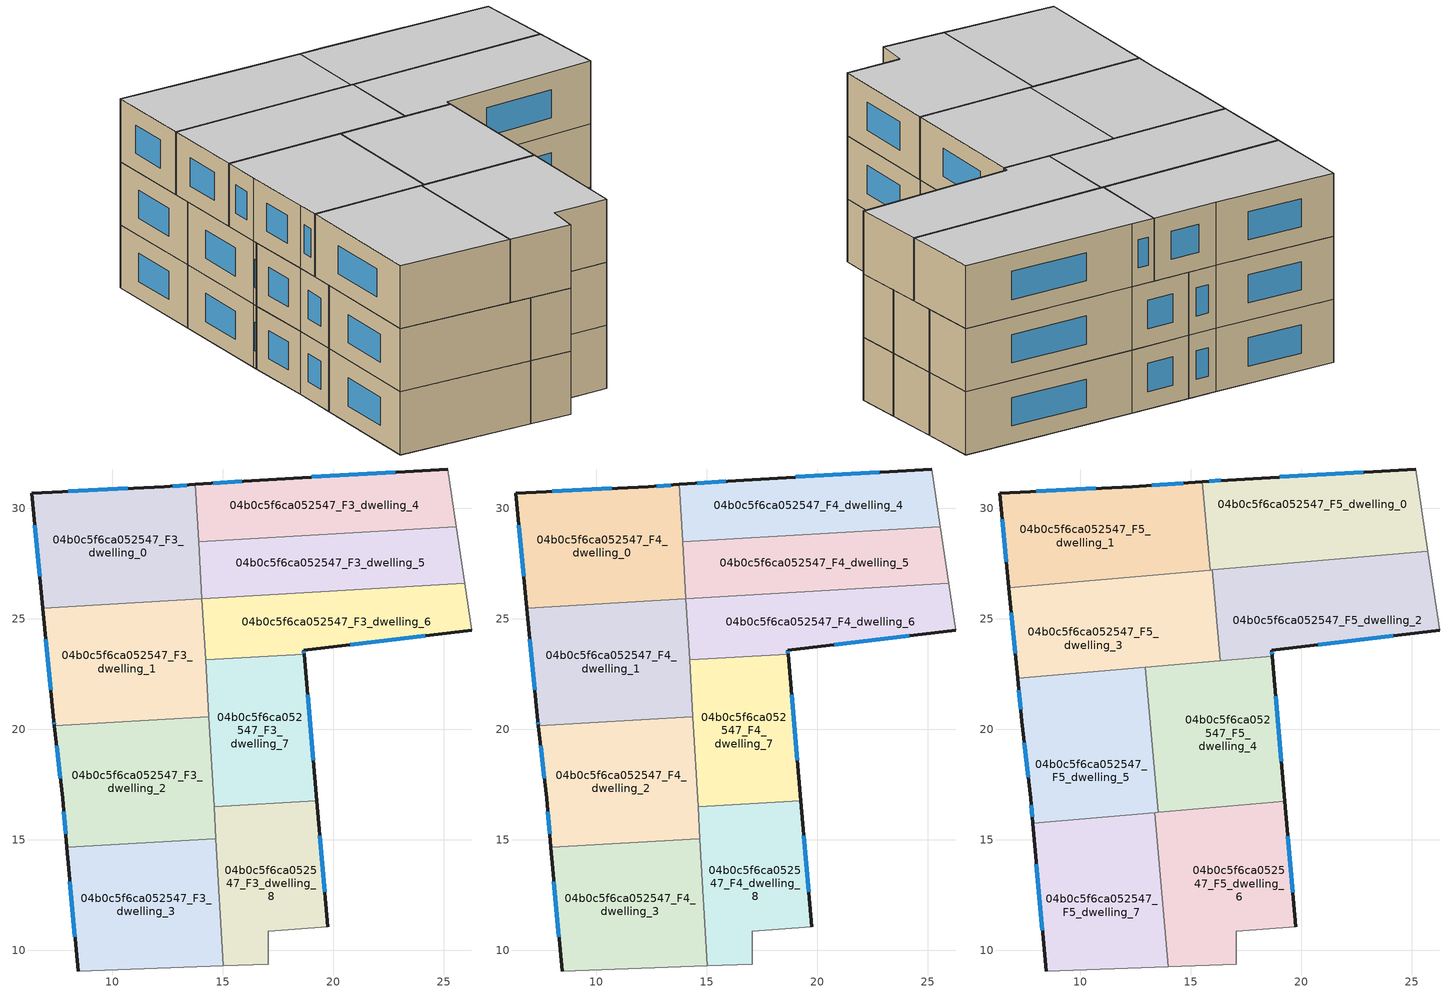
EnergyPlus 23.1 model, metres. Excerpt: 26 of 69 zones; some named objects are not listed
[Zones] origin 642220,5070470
04b0c5f6ca052547_F3_dwelling_0
 floor to 04b0c5f6ca052547_F2_dwelling_0 (EU_floor_Construction): 14.06,25.9 13.75,31.07 12.36,30.97 6.35,30.68 6.85,25.48 z9
 wall outside (EU_wall_Construction): 6.85,25.48 6.35,30.68 12.36,30.97 13.75,31.07 z9:12
 wall to 04b0c5f6ca052547_F3_dwelling_1 (EU_wall_Construction): 14.06,25.9 6.85,25.48 z9:12
 wall to 04b0c5f6ca052547_F3_dwelling_4 (EU_wall_Construction): 13.75,31.07 13.9,28.48 z9:12
 wall to 04b0c5f6ca052547_F3_dwelling_5 (EU_wall_Construction): 13.91,28.48 14.06,25.91 z9:12
 window (EU_Window_Construction): 6.72,26.92 6.49,29.24 / 8.01,30.76 10.69,30.89 / 12.74,31 13.37,31.05 z9.83:11.17
04b0c5f6ca052547_F3_dwelling_1
 floor to 04b0c5f6ca052547_F2_dwelling_1 (EU_floor_Construction): 14.37,20.57 14.06,25.9 6.85,25.48 7.35,20.37 7.37,20.16 z9
 wall outside (EU_wall_Construction): 7.37,20.16 7.35,20.37 6.85,25.48 z9:12
 wall to 04b0c5f6ca052547_F3_dwelling_2 (EU_wall_Construction): 14.37,20.57 7.37,20.16 z9:12
 wall to 04b0c5f6ca052547_F3_dwelling_6 (EU_wall_Construction): 14.06,25.9 14.22,23.13 z9:12
 wall to 04b0c5f6ca052547_F3_dwelling_7 (EU_wall_Construction): 14.22,23.13 14.37,20.57 z9:12
 window (EU_Window_Construction): 7.37,20.22 7.36,20.31 / 7.21,21.78 6.99,24.06 z9.83:11.17
04b0c5f6ca052547_F3_dwelling_2
 floor to 04b0c5f6ca052547_F2_dwelling_2 (EU_floor_Construction): 14.69,15.05 14.37,20.57 7.37,20.16 7.75,16.87 7.95,14.66 z9
 wall outside (EU_wall_Construction): 7.95,14.66 7.75,16.87 7.37,20.16 z9:12
 wall to 04b0c5f6ca052547_F3_dwelling_3 (EU_wall_Construction): 14.69,15.05 7.95,14.66 z9:12
 wall to 04b0c5f6ca052547_F3_dwelling_7 (EU_wall_Construction): 14.37,20.57 14.6,16.49 z9:12
 wall to 04b0c5f6ca052547_F3_dwelling_8 (EU_wall_Construction): 14.6,16.49 14.69,15.05 z9:12
 window (EU_Window_Construction): 7.89,15.27 7.8,16.25 / 7.64,17.78 7.48,19.25 z9.83:11.17
04b0c5f6ca052547_F3_dwelling_3
 floor to 04b0c5f6ca052547_F2_dwelling_3 (EU_floor_Construction): 15.02,9.29 14.69,15.05 7.95,14.66 8.45,9.06 z9
 wall outside (EU_wall_Construction): 8.45,9.06 7.95,14.66 z9:12
 wall adiabatic (EU_wall_Construction): 15.02,9.29 8.45,9.06 z9:12
 wall to 04b0c5f6ca052547_F3_dwelling_8 (EU_wall_Construction): 14.69,15.05 15.02,9.29 z9:12
 window (EU_Window_Construction): 8.31,10.61 8.08,13.11 z9.83:11.17
04b0c5f6ca052547_F3_dwelling_4
 floor to 04b0c5f6ca052547_F2_dwelling_4 (EU_floor_Construction): 25.56,29.16 25.17,31.77 16.66,31.27 13.75,31.07 13.91,28.48 z9
 wall outside (EU_wall_Construction): 13.75,31.07 16.66,31.27 25.17,31.77 z9:12
 wall adiabatic (EU_wall_Construction): 25.17,31.77 25.56,29.16 z9:12
 wall to 04b0c5f6ca052547_F3_dwelling_5 (EU_wall_Construction): 25.56,29.16 13.91,28.48 z9:12
 window (EU_Window_Construction): 14.56,31.13 15.85,31.22 / 19.01,31.41 22.81,31.63 z9.83:11.17
04b0c5f6ca052547_F3_dwelling_5
 floor to 04b0c5f6ca052547_F2_dwelling_5 (EU_floor_Construction): 25.94,26.6 25.56,29.16 13.91,28.48 14.06,25.91 z9
 wall to 04b0c5f6ca052547_F3_dwelling_6 (EU_wall_Construction): 25.94,26.6 14.06,25.91 z9:12
 wall adiabatic (EU_wall_Construction): 25.56,29.16 25.94,26.6 z9:12
04b0c5f6ca052547_F3_dwelling_6
 floor to 04b0c5f6ca052547_F2_dwelling_6 (EU_floor_Construction): 26.26,24.47 25.94,26.6 14.06,25.91 14.22,23.13 18.67,23.39 18.66,23.57 z9
 wall outside (EU_wall_Construction): 26.26,24.47 18.66,23.57 18.67,23.39 z9:12
 wall to 04b0c5f6ca052547_F3_dwelling_7 (EU_wall_Construction): 18.67,23.39 14.22,23.13 z9:12
 wall adiabatic (EU_wall_Construction): 25.94,26.6 26.26,24.47 z9:12
 window (EU_Window_Construction): 24.16,24.22 20.76,23.82 / 18.66,23.52 18.67,23.44 z9.83:11.17
04b0c5f6ca052547_F3_dwelling_7
 floor to 04b0c5f6ca052547_F2_dwelling_7 (EU_floor_Construction): 19.26,16.76 18.67,23.39 14.22,23.13 14.6,16.49 z9
 wall outside (EU_wall_Construction): 18.67,23.39 19.26,16.76 z9:12
 wall to 04b0c5f6ca052547_F3_dwelling_8 (EU_wall_Construction): 19.26,16.76 14.6,16.49 z9:12
 window (EU_Window_Construction): 18.83,21.56 19.09,18.6 z9.83:11.17
04b0c5f6ca052547_F3_dwelling_8
 floor to 04b0c5f6ca052547_F2_dwelling_8 (EU_floor_Construction): 19.76,11.06 19.26,16.76 14.6,16.49 15.02,9.29 17.05,9.36 17.05,10.86 z9
 wall outside (EU_wall_Construction): 19.26,16.76 19.76,11.06 z9:12
 wall adiabatic (EU_wall_Construction): 19.76,11.06 17.05,10.86 17.05,9.36 15.02,9.29 z9:12
 window (EU_Window_Construction): 19.39,15.18 19.62,12.64 z9.83:11.17
04b0c5f6ca052547_F4_dwelling_0
 floor to 04b0c5f6ca052547_F3_dwelling_0 (EU_floor_Construction): 14.06,25.9 13.75,31.07 12.36,30.97 6.35,30.68 6.85,25.48 z12
 wall outside (EU_wall_Construction): 6.85,25.48 6.35,30.68 12.36,30.97 13.75,31.07 z12:15
 wall to 04b0c5f6ca052547_F4_dwelling_1 (EU_wall_Construction): 14.06,25.9 6.85,25.48 z12:15
 wall to 04b0c5f6ca052547_F4_dwelling_4 (EU_wall_Construction): 13.75,31.07 13.9,28.48 z12:15
 wall to 04b0c5f6ca052547_F4_dwelling_5 (EU_wall_Construction): 13.91,28.48 14.06,25.91 z12:15
 window (EU_Window_Construction): 6.72,26.92 6.49,29.24 / 8.01,30.76 10.69,30.89 / 12.74,31 13.37,31.05 z12.83:14.17
04b0c5f6ca052547_F4_dwelling_1
 floor to 04b0c5f6ca052547_F3_dwelling_1 (EU_floor_Construction): 14.37,20.57 14.06,25.9 6.85,25.48 7.35,20.37 7.37,20.16 z12
 wall outside (EU_wall_Construction): 7.37,20.16 7.35,20.37 6.85,25.48 z12:15
 wall to 04b0c5f6ca052547_F4_dwelling_2 (EU_wall_Construction): 14.37,20.57 7.37,20.16 z12:15
 wall to 04b0c5f6ca052547_F4_dwelling_6 (EU_wall_Construction): 14.06,25.9 14.22,23.13 z12:15
 wall to 04b0c5f6ca052547_F4_dwelling_7 (EU_wall_Construction): 14.22,23.13 14.37,20.57 z12:15
 window (EU_Window_Construction): 7.37,20.22 7.36,20.31 / 7.21,21.78 6.99,24.06 z12.83:14.17
04b0c5f6ca052547_F4_dwelling_2
 floor to 04b0c5f6ca052547_F3_dwelling_2 (EU_floor_Construction): 14.69,15.05 14.37,20.57 7.37,20.16 7.75,16.87 7.95,14.66 z12
 wall outside (EU_wall_Construction): 7.95,14.66 7.75,16.87 7.37,20.16 z12:15
 wall to 04b0c5f6ca052547_F4_dwelling_3 (EU_wall_Construction): 14.69,15.05 7.95,14.66 z12:15
 wall to 04b0c5f6ca052547_F4_dwelling_7 (EU_wall_Construction): 14.37,20.57 14.6,16.49 z12:15
 wall to 04b0c5f6ca052547_F4_dwelling_8 (EU_wall_Construction): 14.6,16.49 14.69,15.05 z12:15
 window (EU_Window_Construction): 7.89,15.27 7.8,16.25 / 7.64,17.78 7.48,19.25 z12.83:14.17
04b0c5f6ca052547_F4_dwelling_3
 floor to 04b0c5f6ca052547_F3_dwelling_3 (EU_floor_Construction): 15.02,9.29 14.69,15.05 7.95,14.66 8.45,9.06 z12
 wall outside (EU_wall_Construction): 8.45,9.06 7.95,14.66 z12:15
 wall adiabatic (EU_wall_Construction): 15.02,9.29 8.45,9.06 z12:15
 wall to 04b0c5f6ca052547_F4_dwelling_8 (EU_wall_Construction): 14.69,15.05 15.02,9.29 z12:15
 window (EU_Window_Construction): 8.31,10.61 8.08,13.11 z12.83:14.17
04b0c5f6ca052547_F4_dwelling_4
 floor to 04b0c5f6ca052547_F3_dwelling_4 (EU_floor_Construction): 25.56,29.16 25.17,31.77 16.66,31.27 13.75,31.07 13.91,28.48 z12
 wall outside (EU_wall_Construction): 13.75,31.07 16.66,31.27 25.17,31.77 z12:15
 wall adiabatic (EU_wall_Construction): 25.17,31.77 25.56,29.16 z12:15
 wall to 04b0c5f6ca052547_F4_dwelling_5 (EU_wall_Construction): 25.56,29.16 13.91,28.48 z12:15
 window (EU_Window_Construction): 14.56,31.13 15.85,31.22 / 19.01,31.41 22.81,31.63 z12.83:14.17
04b0c5f6ca052547_F4_dwelling_5
 floor to 04b0c5f6ca052547_F3_dwelling_5 (EU_floor_Construction): 25.94,26.6 25.56,29.16 13.91,28.48 14.06,25.91 z12
 wall to 04b0c5f6ca052547_F4_dwelling_6 (EU_wall_Construction): 25.94,26.6 14.06,25.91 z12:15
 wall adiabatic (EU_wall_Construction): 25.56,29.16 25.94,26.6 z12:15
 ceiling adiabatic (EU_roof_Construction): 25.56,29.16 25.72,28.06 13.99,27.03 13.91,28.48 z15
04b0c5f6ca052547_F4_dwelling_6
 floor to 04b0c5f6ca052547_F3_dwelling_6 (EU_floor_Construction): 26.26,24.47 25.94,26.6 14.06,25.91 14.22,23.13 18.67,23.39 18.66,23.57 z12
 wall outside (EU_wall_Construction): 26.26,24.47 18.66,23.57 18.67,23.39 z12:15
 wall to 04b0c5f6ca052547_F4_dwelling_7 (EU_wall_Construction): 18.67,23.39 14.22,23.13 z12:15
 wall adiabatic (EU_wall_Construction): 25.94,26.6 26.26,24.47 z12:15
 window (EU_Window_Construction): 24.16,24.22 20.76,23.82 / 18.66,23.52 18.67,23.44 z12.83:14.17
04b0c5f6ca052547_F4_dwelling_7
 floor to 04b0c5f6ca052547_F3_dwelling_7 (EU_floor_Construction): 19.26,16.76 18.67,23.39 14.22,23.13 14.6,16.49 z12
 wall outside (EU_wall_Construction): 18.67,23.39 19.26,16.76 z12:15
 wall to 04b0c5f6ca052547_F4_dwelling_8 (EU_wall_Construction): 19.26,16.76 14.6,16.49 z12:15
 window (EU_Window_Construction): 18.83,21.56 19.09,18.6 z12.83:14.17
 ceiling adiabatic (EU_roof_Construction): 18.68,23.31 19.26,16.76 14.6,16.49 14.23,22.92 z15
04b0c5f6ca052547_F4_dwelling_8
 floor to 04b0c5f6ca052547_F3_dwelling_8 (EU_floor_Construction): 19.76,11.06 19.26,16.76 14.6,16.49 15.02,9.29 17.05,9.36 17.05,10.86 z12
 wall outside (EU_wall_Construction): 19.26,16.76 19.76,11.06 z12:15
 wall adiabatic (EU_wall_Construction): 19.76,11.06 17.05,10.86 17.05,9.36 15.02,9.29 z12:15
 window (EU_Window_Construction): 19.39,15.18 19.62,12.64 z12.83:14.17
 ceiling adiabatic (EU_roof_Construction): 19.26,16.76 19.26,16.74 14.61,16.33 14.6,16.49 z15
04b0c5f6ca052547_F5_dwelling_0
 floor to 04b0c5f6ca052547_F4_dwelling_4 (EU_floor_Construction): 25.56,29.16 25.17,31.77 16.66,31.27 15.53,31.2 15.76,28.59 z15
 floor adiabatic (EU_floor_Construction): 25.72,28.06 25.56,29.16 15.76,28.59 15.88,27.2 z15
 wall outside (EU_wall_Construction): 15.53,31.2 16.66,31.27 25.17,31.77 z15:18
 wall adiabatic (EU_wall_Construction): 25.17,31.77 25.72,28.06 z15:18
 wall to 04b0c5f6ca052547_F5_dwelling_1 (EU_wall_Construction): 15.88,27.2 15.53,31.2 z15:18
 wall to 04b0c5f6ca052547_F5_dwelling_2 (EU_wall_Construction): 25.72,28.06 15.97,27.2 z15:18
 wall to 04b0c5f6ca052547_F5_dwelling_3 (EU_wall_Construction): 15.97,27.2 15.88,27.2 z15:18
 window (EU_Window_Construction): 15.84,31.22 16.35,31.25 / 19.01,31.41 22.81,31.63 z15.83:17.17
 ceiling to 04b0c5f6ca052547_F6_dwelling_0 (EU_floor_Construction): 25.17,31.77 25.72,28.06 15.88,27.2 15.53,31.2 16.66,31.27 z18
04b0c5f6ca052547_F5_dwelling_1
 floor to 04b0c5f6ca052547_F4_dwelling_0 (EU_floor_Construction): 13.99,27.03 13.75,31.07 12.36,30.97 6.35,30.68 6.77,26.39 z15
 floor to 04b0c5f6ca052547_F4_dwelling_4 (EU_floor_Construction): 15.76,28.59 15.53,31.2 13.75,31.07 13.91,28.48 z15
 floor adiabatic (EU_floor_Construction): 15.88,27.2 15.76,28.59 13.91,28.48 13.99,27.03 z15
 wall outside (EU_wall_Construction): 6.77,26.39 6.35,30.68 12.36,30.97 15.53,31.2 z15:18
 wall to 04b0c5f6ca052547_F5_dwelling_3 (EU_wall_Construction): 15.88,27.2 6.77,26.39 z15:18
 window (EU_Window_Construction): 6.65,27.58 6.47,29.49 / 8.01,30.76 10.69,30.89 / 13.23,31.04 14.65,31.13 z15.83:17.17
 ceiling to 04b0c5f6ca052547_F6_dwelling_1 (EU_floor_Construction): 15.53,31.2 15.88,27.2 6.77,26.39 6.35,30.68 12.36,30.97 z18
04b0c5f6ca052547_F5_dwelling_2
 floor to 04b0c5f6ca052547_F4_dwelling_6 (EU_floor_Construction): 26.26,24.47 25.94,26.6 16.08,26.03 16.32,23.26 18.67,23.39 18.66,23.57 z15
 floor to 04b0c5f6ca052547_F4_dwelling_5 (EU_floor_Construction): 25.94,26.6 25.72,28.06 15.97,27.2 16.08,26.03 z15
 floor to 04b0c5f6ca052547_F4_dwelling_7 (EU_floor_Construction): 18.68,23.31 18.67,23.39 16.32,23.26 16.33,23.1 z15
 wall outside (EU_wall_Construction): 26.26,24.47 18.66,23.57 18.68,23.31 z15:18
 wall to 04b0c5f6ca052547_F5_dwelling_3 (EU_wall_Construction): 16.33,23.1 15.97,27.2 z15:18
 wall adiabatic (EU_wall_Construction): 25.72,28.06 26.26,24.47 z15:18
 wall to 04b0c5f6ca052547_F5_dwelling_4 (EU_wall_Construction): 18.68,23.31 16.33,23.1 z15:18
 window (EU_Window_Construction): 24.16,24.22 20.76,23.82 / 18.66,23.5 18.67,23.38 z15.83:17.17
 ceiling to 04b0c5f6ca052547_F6_dwelling_2 (EU_floor_Construction): 25.72,28.06 26.26,24.47 18.66,23.57 18.68,23.31 16.33,23.1 15.97,27.2 z18
04b0c5f6ca052547_F5_dwelling_3
 floor to 04b0c5f6ca052547_F4_dwelling_1 (EU_floor_Construction): 14.23,22.92 14.06,25.9 6.85,25.48 7.16,22.3 z15
 floor to 04b0c5f6ca052547_F4_dwelling_0 (EU_floor_Construction): 14.06,25.9 13.99,27.03 6.77,26.39 6.85,25.48 z15
 floor to 04b0c5f6ca052547_F4_dwelling_6 (EU_floor_Construction): 16.32,23.26 16.08,26.03 14.06,25.91 14.22,23.13 z15
 floor to 04b0c5f6ca052547_F4_dwelling_7 (EU_floor_Construction): 16.33,23.1 16.32,23.26 14.22,23.13 14.23,22.92 z15
 floor to 04b0c5f6ca052547_F4_dwelling_5 (EU_floor_Construction): 16.08,26.03 15.97,27.2 13.99,27.03 14.06,25.91 z15
 wall outside (EU_wall_Construction): 7.16,22.3 6.77,26.39 z15:18
 wall to 04b0c5f6ca052547_F5_dwelling_5 (EU_wall_Construction): 12.95,22.81 7.16,22.3 z15:18
 wall to 04b0c5f6ca052547_F5_dwelling_4 (EU_wall_Construction): 16.33,23.1 12.95,22.81 z15:18
 window (EU_Window_Construction): 7.05,23.43 6.88,25.26 z15.83:17.17
 ceiling to 04b0c5f6ca052547_F6_dwelling_3 (EU_floor_Construction): 15.97,27.2 16.33,23.1 7.16,22.3 6.77,26.39 z18
04b0c5f6ca052547_F5_dwelling_4
 floor to 04b0c5f6ca052547_F4_dwelling_1 (EU_floor_Construction): 14.37,20.57 14.23,22.92 12.95,22.81 13.15,20.5 z15
 floor to 04b0c5f6ca052547_F4_dwelling_2 (EU_floor_Construction): 14.61,16.33 14.37,20.57 13.15,20.5 13.53,16.24 z15
 floor adiabatic (EU_floor_Construction): 19.26,16.74 18.68,23.31 14.23,22.92 14.61,16.33 z15
 wall outside (EU_wall_Construction): 18.68,23.31 19.26,16.74 z15:18
 wall to 04b0c5f6ca052547_F5_dwelling_5 (EU_wall_Construction): 13.53,16.24 12.95,22.81 z15:18
 wall to 04b0c5f6ca052547_F5_dwelling_6 (EU_wall_Construction): 19.26,16.74 13.53,16.24 z15:18
 window (EU_Window_Construction): 18.84,21.49 19.1,18.56 z15.83:17.17
 ceiling to 04b0c5f6ca052547_F6_dwelling_4 (EU_floor_Construction): 18.68,23.31 19.26,16.74 13.53,16.24 12.95,22.81 z18
04b0c5f6ca052547_F5_dwelling_5
 floor to 04b0c5f6ca052547_F4_dwelling_2 (EU_floor_Construction): 13.53,16.24 13.15,20.5 7.37,20.16 7.75,16.87 7.85,15.74 z15
 floor to 04b0c5f6ca052547_F4_dwelling_1 (EU_floor_Construction): 13.15,20.5 12.95,22.81 7.16,22.3 7.35,20.37 7.37,20.16 z15
 wall outside (EU_wall_Construction): 7.85,15.74 7.75,16.87 7.35,20.37 7.16,22.3 z15:18
 wall to 04b0c5f6ca052547_F5_dwelling_7 (EU_wall_Construction): 13.37,16.22 7.85,15.74 z15:18
 wall to 04b0c5f6ca052547_F5_dwelling_6 (EU_wall_Construction): 13.53,16.24 13.37,16.22 z15:18
 window (EU_Window_Construction): 7.82,16.05 7.78,16.55 / 7.64,17.84 7.46,19.4 / 7.3,20.9 7.21,21.76 z15.83:17.17
 ceiling to 04b0c5f6ca052547_F6_dwelling_5 (EU_floor_Construction): 12.95,22.81 13.53,16.24 7.85,15.74 7.75,16.87 7.35,20.37 7.16,22.3 z18
04b0c5f6ca052547_F5_dwelling_6
 floor to 04b0c5f6ca052547_F4_dwelling_8 (EU_floor_Construction): 19.76,11.06 19.26,16.74 14.61,16.33 15.02,9.29 17.05,9.36 17.05,10.86 z15
 floor to 04b0c5f6ca052547_F4_dwelling_3 (EU_floor_Construction): 15.02,9.29 14.69,15.05 13.48,14.98 13.99,9.25 z15
 floor to 04b0c5f6ca052547_F4_dwelling_2 (EU_floor_Construction): 14.69,15.05 14.61,16.33 13.53,16.24 13.37,16.22 13.48,14.98 z15
 wall outside (EU_wall_Construction): 19.26,16.74 19.76,11.06 z15:18
 wall adiabatic (EU_wall_Construction): 19.76,11.06 17.05,10.86 17.05,9.36 13.99,9.25 z15:18
 wall to 04b0c5f6ca052547_F5_dwelling_7 (EU_wall_Construction): 13.99,9.25 13.37,16.22 z15:18
 window (EU_Window_Construction): 19.4,15.17 19.62,12.63 z15.83:17.17
 ceiling to 04b0c5f6ca052547_F6_dwelling_6 (EU_floor_Construction): 19.26,16.74 19.76,11.06 17.05,10.86 17.05,9.36 13.99,9.25 13.37,16.22 z18
04b0c5f6ca052547_F5_dwelling_7
 floor to 04b0c5f6ca052547_F4_dwelling_3 (EU_floor_Construction): 13.99,9.25 13.48,14.98 7.95,14.66 8.45,9.06 z15
 floor to 04b0c5f6ca052547_F4_dwelling_2 (EU_floor_Construction): 13.48,14.98 13.37,16.22 7.85,15.74 7.95,14.66 z15
 wall outside (EU_wall_Construction): 8.45,9.06 7.85,15.74 z15:18
 wall adiabatic (EU_wall_Construction): 13.99,9.25 8.45,9.06 z15:18
 window (EU_Window_Construction): 8.28,10.91 8.02,13.89 z15.83:17.17
 ceiling to 04b0c5f6ca052547_F6_dwelling_7 (EU_floor_Construction): 13.37,16.22 13.99,9.25 8.45,9.06 7.85,15.74 z18
[Building]
EU S2 Campaign: North Axis=0; Terrain=City; Solar Distribution=FullExterior
[Site:Location]
Lyon-Bron: Latitude=45.75; Longitude=5; Time Zone=1; Elevation=198
[SizingPeriod:WeatherFileDays]
AnnualSizingPeriod: Begin Month=1; Begin Day of Month=1; End Month=12; End Day of Month=31; Day of Week for Start Day=Monday; Use Weather File Daylight Saving Period=No; Use Weather File Rain and Snow Indicators=No
[MATERIAL]
EU_InternalMass_Material: Roughness=MediumRough; Thickness=0.1; Conductivity=1; Density=1800; Specific Heat=900; Thermal Absorptance=0.9; Solar Absorptance=0.7; Visible Absorptance=0.7
[MATERIAL:NOMASS] Roughness=MediumRough; Thermal Absorptance=0.9; Solar Absorptance=0.7; Visible Absorptance=0.7
Name | Thermal Resistance
EU_wall_NoMass | 1.97775
EU_roof_NoMass | 1.81626
EU_floor_NoMass | 1.84812
[WINDOWMATERIAL:SIMPLEGLAZINGSYSTEM]
EU_Window_SimpleGlazing: UFactor=3.27502; Solar Heat Gain Coefficient=0.76; Visible Transmittance=0.76
[CONSTRUCTION]
EU_wall_Construction: EU_wall_NoMass
EU_roof_Construction: EU_roof_NoMass
EU_floor_Construction: EU_floor_NoMass
EU_InternalMass_Construction: EU_InternalMass_Material
EU_Window_Construction: EU_Window_SimpleGlazing
[ZONE] Type=1; Multiplier=1; Ceiling Height=autocalculate; Floor Area=autocalculate; Part of Total Floor Area=Yes
Name | Volume
04b0c5f6ca052547_F3_dwelling_0; 04b0c5f6ca052547_F4_dwelling_0 | 113.818
04b0c5f6ca052547_F5_dwelling_0; 04b0c5f6ca052547_F5_dwelling_1 | 113.834
04b0c5f6ca052547_F3_dwelling_1; 04b0c5f6ca052547_F4_dwelling_1 | 113.841
04b0c5f6ca052547_F3_dwelling_2; 04b0c5f6ca052547_F4_dwelling_2 | 113.849
04b0c5f6ca052547_F5_dwelling_2 | 113.843
04b0c5f6ca052547_F3_dwelling_3; 04b0c5f6ca052547_F4_dwelling_3 | 113.831
04b0c5f6ca052547_F5_dwelling_3 | 113.851
04b0c5f6ca052547_F3_dwelling_4; 04b0c5f6ca052547_F4_dwelling_4 | 91.0649
04b0c5f6ca052547_F5_dwelling_4 | 113.833
04b0c5f6ca052547_F3_dwelling_5; 04b0c5f6ca052547_F4_dwelling_5 | 91.0913
04b0c5f6ca052547_F5_dwelling_5 | 113.84
04b0c5f6ca052547_F3_dwelling_6; 04b0c5f6ca052547_F4_dwelling_6 | 91.0671
04b0c5f6ca052547_F5_dwelling_6 | 113.836
04b0c5f6ca052547_F3_dwelling_7; 04b0c5f6ca052547_F4_dwelling_7 | 91.0642
04b0c5f6ca052547_F5_dwelling_7 | 113.839
04b0c5f6ca052547_F3_dwelling_8; 04b0c5f6ca052547_F4_dwelling_8 | 91.0767
[INTERNALMASS] Construction=EU_InternalMass_Construction
Name | Zone or ZoneList | Surface Area
04b0c5f6ca052547_F3_dwelling_0_EU_InternalMass | 04b0c5f6ca052547_F3_dwelling_0 | 37.9392
04b0c5f6ca052547_F3_dwelling_1_EU_InternalMass | 04b0c5f6ca052547_F3_dwelling_1 | 37.9471
04b0c5f6ca052547_F3_dwelling_2_EU_InternalMass | 04b0c5f6ca052547_F3_dwelling_2 | 37.9495
04b0c5f6ca052547_F3_dwelling_3_EU_InternalMass | 04b0c5f6ca052547_F3_dwelling_3 | 37.9435
04b0c5f6ca052547_F3_dwelling_4_EU_InternalMass | 04b0c5f6ca052547_F3_dwelling_4 | 30.3552
04b0c5f6ca052547_F3_dwelling_5_EU_InternalMass | 04b0c5f6ca052547_F3_dwelling_5 | 30.3637
04b0c5f6ca052547_F3_dwelling_6_EU_InternalMass | 04b0c5f6ca052547_F3_dwelling_6 | 30.3554
04b0c5f6ca052547_F3_dwelling_7_EU_InternalMass | 04b0c5f6ca052547_F3_dwelling_7 | 30.3546
04b0c5f6ca052547_F3_dwelling_8_EU_InternalMass | 04b0c5f6ca052547_F3_dwelling_8 | 30.3591
04b0c5f6ca052547_F4_dwelling_0_EU_InternalMass | 04b0c5f6ca052547_F4_dwelling_0 | 37.9392
04b0c5f6ca052547_F4_dwelling_1_EU_InternalMass | 04b0c5f6ca052547_F4_dwelling_1 | 37.9471
04b0c5f6ca052547_F4_dwelling_2_EU_InternalMass | 04b0c5f6ca052547_F4_dwelling_2 | 37.9495
04b0c5f6ca052547_F4_dwelling_3_EU_InternalMass | 04b0c5f6ca052547_F4_dwelling_3 | 37.9435
04b0c5f6ca052547_F4_dwelling_4_EU_InternalMass | 04b0c5f6ca052547_F4_dwelling_4 | 30.3552
04b0c5f6ca052547_F4_dwelling_5_EU_InternalMass | 04b0c5f6ca052547_F4_dwelling_5 | 30.3637
04b0c5f6ca052547_F4_dwelling_6_EU_InternalMass | 04b0c5f6ca052547_F4_dwelling_6 | 30.3554
04b0c5f6ca052547_F4_dwelling_7_EU_InternalMass | 04b0c5f6ca052547_F4_dwelling_7 | 30.3546
04b0c5f6ca052547_F4_dwelling_8_EU_InternalMass | 04b0c5f6ca052547_F4_dwelling_8 | 30.3591
04b0c5f6ca052547_F5_dwelling_0_EU_InternalMass | 04b0c5f6ca052547_F5_dwelling_0 | 37.9445
04b0c5f6ca052547_F5_dwelling_1_EU_InternalMass | 04b0c5f6ca052547_F5_dwelling_1 | 37.945
04b0c5f6ca052547_F5_dwelling_2_EU_InternalMass | 04b0c5f6ca052547_F5_dwelling_2 | 37.9475
04b0c5f6ca052547_F5_dwelling_3_EU_InternalMass | 04b0c5f6ca052547_F5_dwelling_3 | 37.9496
04b0c5f6ca052547_F5_dwelling_4_EU_InternalMass | 04b0c5f6ca052547_F5_dwelling_4 | 37.9458
04b0c5f6ca052547_F5_dwelling_5_EU_InternalMass | 04b0c5f6ca052547_F5_dwelling_5 | 37.9464
04b0c5f6ca052547_F5_dwelling_6_EU_InternalMass | 04b0c5f6ca052547_F5_dwelling_6 | 37.9456
04b0c5f6ca052547_F5_dwelling_7_EU_InternalMass | 04b0c5f6ca052547_F5_dwelling_7 | 37.9472
[OTHEREQUIPMENT] Fuel Type=Electricity; Design Level Calculation Method=Watts/Area; Power per Zone Floor Area=1; Fraction Latent=0; Fraction Radiant=0; Fraction Lost=0; Carbon Dioxide Generation Rate=0; EndUse Subcategory=EU_Step8_InternalGains
Name | Zone or ZoneList or Space or SpaceList | Schedule
EU_Step8_InternalGain_04b0c5f6ca052547_F3_dwelling_0_f000 | 04b0c5f6ca052547_F3_dwelling_0 | EU_Step8_GainSchedule_04b0c5f6ca052547_F3_dwelling_0_f000
EU_Step8_InternalGain_04b0c5f6ca052547_F3_dwelling_1_f000 | 04b0c5f6ca052547_F3_dwelling_1 | EU_Step8_GainSchedule_04b0c5f6ca052547_F3_dwelling_1_f000
EU_Step8_InternalGain_04b0c5f6ca052547_F3_dwelling_2_f000 | 04b0c5f6ca052547_F3_dwelling_2 | EU_Step8_GainSchedule_04b0c5f6ca052547_F3_dwelling_2_f000
EU_Step8_InternalGain_04b0c5f6ca052547_F3_dwelling_3_f000 | 04b0c5f6ca052547_F3_dwelling_3 | EU_Step8_GainSchedule_04b0c5f6ca052547_F3_dwelling_3_f000
EU_Step8_InternalGain_04b0c5f6ca052547_F3_dwelling_4_f000 | 04b0c5f6ca052547_F3_dwelling_4 | EU_Step8_GainSchedule_04b0c5f6ca052547_F3_dwelling_4_f000
EU_Step8_InternalGain_04b0c5f6ca052547_F3_dwelling_5_f000 | 04b0c5f6ca052547_F3_dwelling_5 | EU_Step8_GainSchedule_04b0c5f6ca052547_F3_dwelling_5_f000
EU_Step8_InternalGain_04b0c5f6ca052547_F3_dwelling_6_f000 | 04b0c5f6ca052547_F3_dwelling_6 | EU_Step8_GainSchedule_04b0c5f6ca052547_F3_dwelling_6_f000
EU_Step8_InternalGain_04b0c5f6ca052547_F3_dwelling_7_f000 | 04b0c5f6ca052547_F3_dwelling_7 | EU_Step8_GainSchedule_04b0c5f6ca052547_F3_dwelling_7_f000
EU_Step8_InternalGain_04b0c5f6ca052547_F3_dwelling_8_f000 | 04b0c5f6ca052547_F3_dwelling_8 | EU_Step8_GainSchedule_04b0c5f6ca052547_F3_dwelling_8_f000
EU_Step8_InternalGain_04b0c5f6ca052547_F4_dwelling_0_f000 | 04b0c5f6ca052547_F4_dwelling_0 | EU_Step8_GainSchedule_04b0c5f6ca052547_F4_dwelling_0_f000
EU_Step8_InternalGain_04b0c5f6ca052547_F4_dwelling_1_f000 | 04b0c5f6ca052547_F4_dwelling_1 | EU_Step8_GainSchedule_04b0c5f6ca052547_F4_dwelling_1_f000
EU_Step8_InternalGain_04b0c5f6ca052547_F4_dwelling_2_f000 | 04b0c5f6ca052547_F4_dwelling_2 | EU_Step8_GainSchedule_04b0c5f6ca052547_F4_dwelling_2_f000
EU_Step8_InternalGain_04b0c5f6ca052547_F4_dwelling_3_f000 | 04b0c5f6ca052547_F4_dwelling_3 | EU_Step8_GainSchedule_04b0c5f6ca052547_F4_dwelling_3_f000
EU_Step8_InternalGain_04b0c5f6ca052547_F4_dwelling_4_f000 | 04b0c5f6ca052547_F4_dwelling_4 | EU_Step8_GainSchedule_04b0c5f6ca052547_F4_dwelling_4_f000
EU_Step8_InternalGain_04b0c5f6ca052547_F4_dwelling_5_f000 | 04b0c5f6ca052547_F4_dwelling_5 | EU_Step8_GainSchedule_04b0c5f6ca052547_F4_dwelling_5_f000
EU_Step8_InternalGain_04b0c5f6ca052547_F4_dwelling_6_f000 | 04b0c5f6ca052547_F4_dwelling_6 | EU_Step8_GainSchedule_04b0c5f6ca052547_F4_dwelling_6_f000
EU_Step8_InternalGain_04b0c5f6ca052547_F4_dwelling_7_f000 | 04b0c5f6ca052547_F4_dwelling_7 | EU_Step8_GainSchedule_04b0c5f6ca052547_F4_dwelling_7_f000
EU_Step8_InternalGain_04b0c5f6ca052547_F4_dwelling_8_f000 | 04b0c5f6ca052547_F4_dwelling_8 | EU_Step8_GainSchedule_04b0c5f6ca052547_F4_dwelling_8_f000
EU_Step8_InternalGain_04b0c5f6ca052547_F5_dwelling_0_f000 | 04b0c5f6ca052547_F5_dwelling_0 | EU_Step8_GainSchedule_04b0c5f6ca052547_F5_dwelling_0_f000
EU_Step8_InternalGain_04b0c5f6ca052547_F5_dwelling_1_f000 | 04b0c5f6ca052547_F5_dwelling_1 | EU_Step8_GainSchedule_04b0c5f6ca052547_F5_dwelling_1_f000
EU_Step8_InternalGain_04b0c5f6ca052547_F5_dwelling_2_f000 | 04b0c5f6ca052547_F5_dwelling_2 | EU_Step8_GainSchedule_04b0c5f6ca052547_F5_dwelling_2_f000
EU_Step8_InternalGain_04b0c5f6ca052547_F5_dwelling_3_f000 | 04b0c5f6ca052547_F5_dwelling_3 | EU_Step8_GainSchedule_04b0c5f6ca052547_F5_dwelling_3_f000
EU_Step8_InternalGain_04b0c5f6ca052547_F5_dwelling_4_f000 | 04b0c5f6ca052547_F5_dwelling_4 | EU_Step8_GainSchedule_04b0c5f6ca052547_F5_dwelling_4_f000
EU_Step8_InternalGain_04b0c5f6ca052547_F5_dwelling_5_f000 | 04b0c5f6ca052547_F5_dwelling_5 | EU_Step8_GainSchedule_04b0c5f6ca052547_F5_dwelling_5_f000
EU_Step8_InternalGain_04b0c5f6ca052547_F5_dwelling_6_f000 | 04b0c5f6ca052547_F5_dwelling_6 | EU_Step8_GainSchedule_04b0c5f6ca052547_F5_dwelling_6_f000
EU_Step8_InternalGain_04b0c5f6ca052547_F5_dwelling_7_f000 | 04b0c5f6ca052547_F5_dwelling_7 | EU_Step8_GainSchedule_04b0c5f6ca052547_F5_dwelling_7_f000
[ZONEVENTILATION:DESIGNFLOWRATE] Schedule=EU_AlwaysOn; Design Flow Rate Calculation Method=AirChanges/Hour; Air Changes per Hour=0.759424; Ventilation Type=Natural; Fan Pressure Rise=0; Fan Total Efficiency=1; Constant Term Coefficient=1; Temperature Term Coefficient=0; Velocity Term Coefficient=0; Velocity Squared Term Coefficient=0; Minimum Indoor Temperature=-100; Maximum Indoor Temperature=100; Delta Temperature=-100; Minimum Outdoor Temperature=-100; Maximum Outdoor Temperature=100; Maximum Wind Speed=40
Name | Zone or ZoneList or Space or SpaceList
EU_ConstantAir_04b0c5f6ca052547_F3_dwelling_0 | 04b0c5f6ca052547_F3_dwelling_0
EU_ConstantAir_04b0c5f6ca052547_F3_dwelling_1 | 04b0c5f6ca052547_F3_dwelling_1
EU_ConstantAir_04b0c5f6ca052547_F3_dwelling_2 | 04b0c5f6ca052547_F3_dwelling_2
EU_ConstantAir_04b0c5f6ca052547_F3_dwelling_3 | 04b0c5f6ca052547_F3_dwelling_3
EU_ConstantAir_04b0c5f6ca052547_F3_dwelling_4 | 04b0c5f6ca052547_F3_dwelling_4
EU_ConstantAir_04b0c5f6ca052547_F3_dwelling_5 | 04b0c5f6ca052547_F3_dwelling_5
EU_ConstantAir_04b0c5f6ca052547_F3_dwelling_6 | 04b0c5f6ca052547_F3_dwelling_6
EU_ConstantAir_04b0c5f6ca052547_F3_dwelling_7 | 04b0c5f6ca052547_F3_dwelling_7
EU_ConstantAir_04b0c5f6ca052547_F3_dwelling_8 | 04b0c5f6ca052547_F3_dwelling_8
EU_ConstantAir_04b0c5f6ca052547_F4_dwelling_0 | 04b0c5f6ca052547_F4_dwelling_0
EU_ConstantAir_04b0c5f6ca052547_F4_dwelling_1 | 04b0c5f6ca052547_F4_dwelling_1
EU_ConstantAir_04b0c5f6ca052547_F4_dwelling_2 | 04b0c5f6ca052547_F4_dwelling_2
EU_ConstantAir_04b0c5f6ca052547_F4_dwelling_3 | 04b0c5f6ca052547_F4_dwelling_3
EU_ConstantAir_04b0c5f6ca052547_F4_dwelling_4 | 04b0c5f6ca052547_F4_dwelling_4
EU_ConstantAir_04b0c5f6ca052547_F4_dwelling_5 | 04b0c5f6ca052547_F4_dwelling_5
EU_ConstantAir_04b0c5f6ca052547_F4_dwelling_6 | 04b0c5f6ca052547_F4_dwelling_6
EU_ConstantAir_04b0c5f6ca052547_F4_dwelling_7 | 04b0c5f6ca052547_F4_dwelling_7
EU_ConstantAir_04b0c5f6ca052547_F4_dwelling_8 | 04b0c5f6ca052547_F4_dwelling_8
EU_ConstantAir_04b0c5f6ca052547_F5_dwelling_0 | 04b0c5f6ca052547_F5_dwelling_0
EU_ConstantAir_04b0c5f6ca052547_F5_dwelling_1 | 04b0c5f6ca052547_F5_dwelling_1
EU_ConstantAir_04b0c5f6ca052547_F5_dwelling_2 | 04b0c5f6ca052547_F5_dwelling_2
EU_ConstantAir_04b0c5f6ca052547_F5_dwelling_3 | 04b0c5f6ca052547_F5_dwelling_3
EU_ConstantAir_04b0c5f6ca052547_F5_dwelling_4 | 04b0c5f6ca052547_F5_dwelling_4
EU_ConstantAir_04b0c5f6ca052547_F5_dwelling_5 | 04b0c5f6ca052547_F5_dwelling_5
EU_ConstantAir_04b0c5f6ca052547_F5_dwelling_6 | 04b0c5f6ca052547_F5_dwelling_6
EU_ConstantAir_04b0c5f6ca052547_F5_dwelling_7 | 04b0c5f6ca052547_F5_dwelling_7
[HVACTEMPLATE:ZONE:IDEALLOADSAIRSYSTEM] System Availability Schedule=EU_AlwaysOn; Maximum Heating Supply Air Temperature=50; Minimum Cooling Supply Air Temperature=13; Maximum Heating Supply Air Humidity Ratio=0.0156; Minimum Cooling Supply Air Humidity Ratio=0.0077; Heating Limit=NoLimit; Cooling Limit=NoLimit; Heating Availability Schedule=EU_AlwaysOn; Cooling Availability Schedule=EU_CoolingOff; Dehumidification Control Type=ConstantSensibleHeatRatio; Cooling Sensible Heat Ratio=0.7; Dehumidification Setpoint=60; Humidification Control Type=None; Humidification Setpoint=30; Outdoor Air Method=None; Outdoor Air Flow Rate per Person=0.00944; Outdoor Air Flow Rate per Zone Floor Area=0; Outdoor Air Flow Rate per Zone=0; Demand Controlled Ventilation Type=None; Outdoor Air Economizer Type=NoEconomizer; Heat Recovery Type=None; Sensible Heat Recovery Effectiveness=0.7; Latent Heat Recovery Effectiveness=0.65
Name | Template Thermostat
04b0c5f6ca052547_F3_dwelling_0 | EU_HeatOnly_04b0c5f6ca052547_F3_dwelling_0
04b0c5f6ca052547_F3_dwelling_1 | EU_HeatOnly_04b0c5f6ca052547_F3_dwelling_1
04b0c5f6ca052547_F3_dwelling_2 | EU_HeatOnly_04b0c5f6ca052547_F3_dwelling_2
04b0c5f6ca052547_F3_dwelling_3 | EU_HeatOnly_04b0c5f6ca052547_F3_dwelling_3
04b0c5f6ca052547_F3_dwelling_4 | EU_HeatOnly_04b0c5f6ca052547_F3_dwelling_4
04b0c5f6ca052547_F3_dwelling_5 | EU_HeatOnly_04b0c5f6ca052547_F3_dwelling_5
04b0c5f6ca052547_F3_dwelling_6 | EU_HeatOnly_04b0c5f6ca052547_F3_dwelling_6
04b0c5f6ca052547_F3_dwelling_7 | EU_HeatOnly_04b0c5f6ca052547_F3_dwelling_7
04b0c5f6ca052547_F3_dwelling_8 | EU_HeatOnly_04b0c5f6ca052547_F3_dwelling_8
04b0c5f6ca052547_F4_dwelling_0 | EU_HeatOnly_04b0c5f6ca052547_F4_dwelling_0
04b0c5f6ca052547_F4_dwelling_1 | EU_HeatOnly_04b0c5f6ca052547_F4_dwelling_1
04b0c5f6ca052547_F4_dwelling_2 | EU_HeatOnly_04b0c5f6ca052547_F4_dwelling_2
04b0c5f6ca052547_F4_dwelling_3 | EU_HeatOnly_04b0c5f6ca052547_F4_dwelling_3
04b0c5f6ca052547_F4_dwelling_4 | EU_HeatOnly_04b0c5f6ca052547_F4_dwelling_4
04b0c5f6ca052547_F4_dwelling_5 | EU_HeatOnly_04b0c5f6ca052547_F4_dwelling_5
04b0c5f6ca052547_F4_dwelling_6 | EU_HeatOnly_04b0c5f6ca052547_F4_dwelling_6
04b0c5f6ca052547_F4_dwelling_7 | EU_HeatOnly_04b0c5f6ca052547_F4_dwelling_7
04b0c5f6ca052547_F4_dwelling_8 | EU_HeatOnly_04b0c5f6ca052547_F4_dwelling_8
04b0c5f6ca052547_F5_dwelling_0 | EU_HeatOnly_04b0c5f6ca052547_F5_dwelling_0
04b0c5f6ca052547_F5_dwelling_1 | EU_HeatOnly_04b0c5f6ca052547_F5_dwelling_1
04b0c5f6ca052547_F5_dwelling_2 | EU_HeatOnly_04b0c5f6ca052547_F5_dwelling_2
04b0c5f6ca052547_F5_dwelling_3 | EU_HeatOnly_04b0c5f6ca052547_F5_dwelling_3
04b0c5f6ca052547_F5_dwelling_4 | EU_HeatOnly_04b0c5f6ca052547_F5_dwelling_4
04b0c5f6ca052547_F5_dwelling_5 | EU_HeatOnly_04b0c5f6ca052547_F5_dwelling_5
04b0c5f6ca052547_F5_dwelling_6 | EU_HeatOnly_04b0c5f6ca052547_F5_dwelling_6
04b0c5f6ca052547_F5_dwelling_7 | EU_HeatOnly_04b0c5f6ca052547_F5_dwelling_7
[SIZING:ZONE] Zone Cooling Design Supply Air Temperature Input Method=SupplyAirTemperature; Zone Cooling Design Supply Air Temperature=13; Zone Heating Design Supply Air Temperature Input Method=SupplyAirTemperature; Zone Heating Design Supply Air Temperature=50; Zone Cooling Design Supply Air Humidity Ratio=0.008; Zone Heating Design Supply Air Humidity Ratio=0.008; Cooling Design Air Flow Method=DesignDay; Cooling Design Air Flow Rate=0; Cooling Minimum Air Flow per Zone Floor Area=0.000762; Cooling Minimum Air Flow=0; Cooling Minimum Air Flow Fraction=0.2; Heating Design Air Flow Method=DesignDay; Heating Design Air Flow Rate=0; Heating Maximum Air Flow per Zone Floor Area=0.002032; Heating Maximum Air Flow=0.141576; Heating Maximum Air Flow Fraction=0.3; Account for Dedicated Outdoor Air System=No; Dedicated Outdoor Air System Control Strategy=NeutralSupplyAir; Dedicated Outdoor Air Low Setpoint Temperature for Design=autosize; Dedicated Outdoor Air High Setpoint Temperature for Design=autosize; Zone Load Sizing Method=Sensible Load Only No Latent Load; Zone Latent Cooling Design Supply Air Humidity Ratio Input Method=HumidityRatioDifference; Zone Cooling Design Supply Air Humidity Ratio Difference=0.005; Zone Latent Heating Design Supply Air Humidity Ratio Input Method=HumidityRatioDifference; Zone Humidification Design Supply Air Humidity Ratio Difference=0.005
04b0c5f6ca052547_F3_dwelling_0; 04b0c5f6ca052547_F3_dwelling_1; 04b0c5f6ca052547_F3_dwelling_2; 04b0c5f6ca052547_F3_dwelling_3; 04b0c5f6ca052547_F3_dwelling_4; 04b0c5f6ca052547_F3_dwelling_5; 04b0c5f6ca052547_F3_dwelling_6; 04b0c5f6ca052547_F3_dwelling_7; 04b0c5f6ca052547_F3_dwelling_8; 04b0c5f6ca052547_F4_dwelling_0; 04b0c5f6ca052547_F4_dwelling_1; 04b0c5f6ca052547_F4_dwelling_2; 04b0c5f6ca052547_F4_dwelling_3; 04b0c5f6ca052547_F4_dwelling_4; 04b0c5f6ca052547_F4_dwelling_5; 04b0c5f6ca052547_F4_dwelling_6; 04b0c5f6ca052547_F4_dwelling_7; 04b0c5f6ca052547_F4_dwelling_8; 04b0c5f6ca052547_F5_dwelling_0; 04b0c5f6ca052547_F5_dwelling_1; 04b0c5f6ca052547_F5_dwelling_2; 04b0c5f6ca052547_F5_dwelling_3; 04b0c5f6ca052547_F5_dwelling_4; 04b0c5f6ca052547_F5_dwelling_5; 04b0c5f6ca052547_F5_dwelling_6; 04b0c5f6ca052547_F5_dwelling_7
[SCHEDULE:CONSTANT]
Name | Hourly Value
EU_AlwaysOn | 1
EU_CoolingOff | 0
[SCHEDULE:FILE] Column Number=1; Rows to Skip at Top=0; Number of Hours of Data=8760; Column Separator=Comma; Interpolate to Timestep=No; Minutes per Item=60; Adjust Schedule for Daylight Savings=Yes
Name | File
EU_Step8_GainSchedule_04b0c5f6ca052547_F3_dwelling_0_f000 | ../../schedules/04b0c5f6ca052547/04b0c5f6ca052547_F3_dwelling_0_f000_gain.csv
EU_Step8_GainSchedule_04b0c5f6ca052547_F3_dwelling_1_f000 | ../../schedules/04b0c5f6ca052547/04b0c5f6ca052547_F3_dwelling_1_f000_gain.csv
EU_Step8_GainSchedule_04b0c5f6ca052547_F3_dwelling_2_f000 | ../../schedules/04b0c5f6ca052547/04b0c5f6ca052547_F3_dwelling_2_f000_gain.csv
EU_Step8_GainSchedule_04b0c5f6ca052547_F3_dwelling_3_f000 | ../../schedules/04b0c5f6ca052547/04b0c5f6ca052547_F3_dwelling_3_f000_gain.csv
EU_Step8_GainSchedule_04b0c5f6ca052547_F3_dwelling_4_f000 | ../../schedules/04b0c5f6ca052547/04b0c5f6ca052547_F3_dwelling_4_f000_gain.csv
EU_Step8_GainSchedule_04b0c5f6ca052547_F3_dwelling_5_f000 | ../../schedules/04b0c5f6ca052547/04b0c5f6ca052547_F3_dwelling_5_f000_gain.csv
EU_Step8_GainSchedule_04b0c5f6ca052547_F3_dwelling_6_f000 | ../../schedules/04b0c5f6ca052547/04b0c5f6ca052547_F3_dwelling_6_f000_gain.csv
EU_Step8_GainSchedule_04b0c5f6ca052547_F3_dwelling_7_f000 | ../../schedules/04b0c5f6ca052547/04b0c5f6ca052547_F3_dwelling_7_f000_gain.csv
EU_Step8_GainSchedule_04b0c5f6ca052547_F3_dwelling_8_f000 | ../../schedules/04b0c5f6ca052547/04b0c5f6ca052547_F3_dwelling_8_f000_gain.csv
EU_Step8_GainSchedule_04b0c5f6ca052547_F4_dwelling_0_f000 | ../../schedules/04b0c5f6ca052547/04b0c5f6ca052547_F4_dwelling_0_f000_gain.csv
EU_Step8_GainSchedule_04b0c5f6ca052547_F4_dwelling_1_f000 | ../../schedules/04b0c5f6ca052547/04b0c5f6ca052547_F4_dwelling_1_f000_gain.csv
EU_Step8_GainSchedule_04b0c5f6ca052547_F4_dwelling_2_f000 | ../../schedules/04b0c5f6ca052547/04b0c5f6ca052547_F4_dwelling_2_f000_gain.csv
EU_Step8_GainSchedule_04b0c5f6ca052547_F4_dwelling_3_f000 | ../../schedules/04b0c5f6ca052547/04b0c5f6ca052547_F4_dwelling_3_f000_gain.csv
EU_Step8_GainSchedule_04b0c5f6ca052547_F4_dwelling_4_f000 | ../../schedules/04b0c5f6ca052547/04b0c5f6ca052547_F4_dwelling_4_f000_gain.csv
EU_Step8_GainSchedule_04b0c5f6ca052547_F4_dwelling_5_f000 | ../../schedules/04b0c5f6ca052547/04b0c5f6ca052547_F4_dwelling_5_f000_gain.csv
EU_Step8_GainSchedule_04b0c5f6ca052547_F4_dwelling_6_f000 | ../../schedules/04b0c5f6ca052547/04b0c5f6ca052547_F4_dwelling_6_f000_gain.csv
EU_Step8_GainSchedule_04b0c5f6ca052547_F4_dwelling_7_f000 | ../../schedules/04b0c5f6ca052547/04b0c5f6ca052547_F4_dwelling_7_f000_gain.csv
EU_Step8_GainSchedule_04b0c5f6ca052547_F4_dwelling_8_f000 | ../../schedules/04b0c5f6ca052547/04b0c5f6ca052547_F4_dwelling_8_f000_gain.csv
EU_Step8_GainSchedule_04b0c5f6ca052547_F5_dwelling_0_f000 | ../../schedules/04b0c5f6ca052547/04b0c5f6ca052547_F5_dwelling_0_f000_gain.csv
EU_Step8_GainSchedule_04b0c5f6ca052547_F5_dwelling_1_f000 | ../../schedules/04b0c5f6ca052547/04b0c5f6ca052547_F5_dwelling_1_f000_gain.csv
EU_Step8_GainSchedule_04b0c5f6ca052547_F5_dwelling_2_f000 | ../../schedules/04b0c5f6ca052547/04b0c5f6ca052547_F5_dwelling_2_f000_gain.csv
EU_Step8_GainSchedule_04b0c5f6ca052547_F5_dwelling_3_f000 | ../../schedules/04b0c5f6ca052547/04b0c5f6ca052547_F5_dwelling_3_f000_gain.csv
EU_Step8_GainSchedule_04b0c5f6ca052547_F5_dwelling_4_f000 | ../../schedules/04b0c5f6ca052547/04b0c5f6ca052547_F5_dwelling_4_f000_gain.csv
EU_Step8_GainSchedule_04b0c5f6ca052547_F5_dwelling_5_f000 | ../../schedules/04b0c5f6ca052547/04b0c5f6ca052547_F5_dwelling_5_f000_gain.csv
EU_Step8_GainSchedule_04b0c5f6ca052547_F5_dwelling_6_f000 | ../../schedules/04b0c5f6ca052547/04b0c5f6ca052547_F5_dwelling_6_f000_gain.csv
EU_Step8_GainSchedule_04b0c5f6ca052547_F5_dwelling_7_f000 | ../../schedules/04b0c5f6ca052547/04b0c5f6ca052547_F5_dwelling_7_f000_gain.csv
